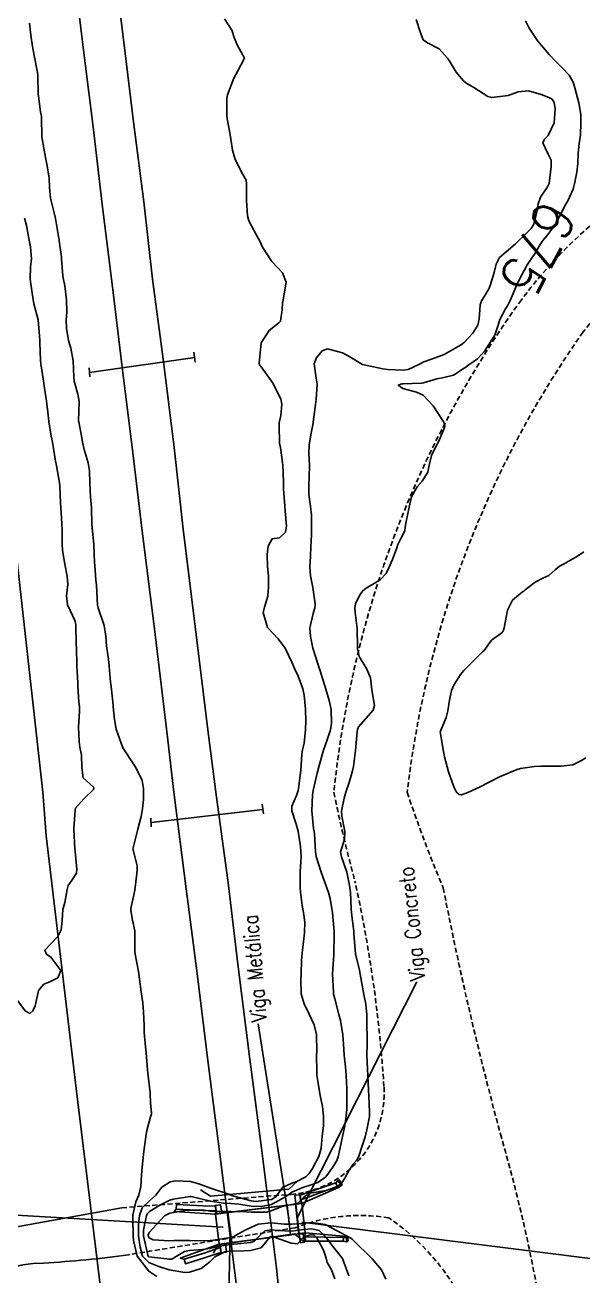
# Model space of a CAD drawing. Header units: metres. Extents: x 292545 to 299085, y 7450245 to 7463078.
# Drawn here: x 296262.4 to 296317.3, y 7455202.4 to 7455325.5 of the extents above; entities that cross this region are included whole.
import ezdxf
from ezdxf.enums import TextEntityAlignment as Align

# ---------------------------------------------------------------- set-up
doc = ezdxf.new("R2010")
doc.units = ezdxf.units.M
doc.linetypes.add('CONTINUO', pattern=[0])
doc.linetypes.add('DASHED', pattern=[0.75, 0.5, -0.25])
for name, color, linetype in [('Cotas', 45, 'Continuous'), ('Curvas de Nivel 1m', 11, 'Continuous'), ('Curvas de Nivel 5m', 15, 'Continuous'), ('Linha Férrea', 20, 'Continuous'), ('P.I.', 45, 'CONTINUO'), ('Pontes e viadutos', 190, 'Continuous'), ('Pórtico', 62, 'Continuous'), ('TEXTO', 45, 'Continuous'), ('Vias Primárias', 230, 'Continuous'), ('Vias Secundárias', 230, 'DASHED'), ('VIGA', 190, 'Continuous')]:
    doc.layers.add(name, color=color, linetype=linetype)
doc.styles.add('ROMANS', font='romans', dxfattribs={"height": 0.2})
doc.styles.add('Style-STANDARD', font='STANDARD.shx')

msp = doc.modelspace()

# ---------------------------------------------------------------- linework, layer by layer
at = {"layer": 'Curvas de Nivel 1m', "flags": 128}
for points, elevation in [([(296262.86, 7455325.64), (296263, 7455324.45), (296263.15, 7455323.33), (296263.31, 7455322.45), (296263.65, 7455320.78), (296263.69, 7455320.44), (296263.72, 7455318.69), (296263.74, 7455318.44), (296263.95, 7455316.91), (296264.03, 7455316.44), (296264.04, 7455316.34), (296264.07, 7455314.44), (296264.09, 7455314.26), (296264.42, 7455312.43), (296264.57, 7455311.75), (296264.79, 7455310.43), (296264.82, 7455309.46), (296264.93, 7455308.43), (296265.28, 7455306.97), (296265.42, 7455306.42), (296265.76, 7455304.46), (296265.77, 7455304.42), (296265.79, 7455304.21), (296266, 7455302.64), (296266.02, 7455302.42), (296266.13, 7455300.78), (296266.2, 7455300.41), (296266.35, 7455299.8), (296266.49, 7455298.41), (296266.52, 7455297.21), (296266.48, 7455296.41), (296266.49, 7455295.61), (296266.71, 7455294.4), (296266.93, 7455293.66), (296267.17, 7455292.4), (296267.21, 7455290.84), (296267.26, 7455290.4), (296267.61, 7455289.12), (296267.75, 7455288.4), (296267.69, 7455286.51), (296267.7, 7455286.4), (296268.02, 7455284.84), (296268.08, 7455284.39), (296268.24, 7455283.7), (296268.63, 7455282.38), (296268.75, 7455281.6), (296268.79, 7455280.38), (296268.86, 7455279.01), (296268.93, 7455278.38), (296268.97, 7455277.87), (296268.99, 7455276.38), (296269.02, 7455275.93), (296269.18, 7455274.37), (296269.27, 7455272.51), (296269.29, 7455272.37), (296269.3, 7455272.26), (296269.4, 7455270.84), (296269.44, 7455270.37), (296269.45, 7455270.31), (296269.55, 7455268.37), (296269.62, 7455268.12), (296270.21, 7455266.36), (296270.37, 7455265.33), (296270.44, 7455264.36), (296270.62, 7455263.04), (296270.7, 7455262.36), (296270.84, 7455260.79), (296270.88, 7455260.35), (296271.08, 7455258.52), (296271.1, 7455258.35), (296271.23, 7455257.12), (296271.36, 7455256.35), (296271.4, 7455256.16), (296272.05, 7455254.34), (296273.18, 7455252.6), (296273.36, 7455252.33), (296273.94, 7455251.1), (296274.09, 7455250.32), (296274.07, 7455249.24), (296273.98, 7455248.32), (296273.86, 7455247.58), (296273.52, 7455246.32), (296273.09, 7455244.62), (296273.04, 7455244.37), (296273.05, 7455244.33), (296273.08, 7455244.16), (296273.45, 7455242.71), (296273.45, 7455242.32), (296273.41, 7455241.97), (296273.21, 7455240.33), (296273.02, 7455239.4), (296272.84, 7455238.51), (296272.84, 7455238.33), (296273, 7455237.36), (296273.21, 7455236.33), (296273.23, 7455236.08), (296273.22, 7455234.33), (296273.26, 7455234.03), (296273.57, 7455232.32), (296273.68, 7455231.57), (296273.86, 7455230.32), (296274, 7455229.23), (296274.08, 7455228.32), (296274.15, 7455227.05), (296274.15, 7455226.32), (296274.26, 7455224.91), (296274.35, 7455224.31), (296274.48, 7455222.66), (296274.5, 7455222.31), (296274.72, 7455220.39), (296274.72, 7455220.31), (296274.78, 7455219.4), (296274.86, 7455218.39), (296274.85, 7455218.31), (296274.77, 7455218.01), (296274.4, 7455216.67), (296274.34, 7455216.31), (296274.16, 7455214.88), (296274.09, 7455214.32), (296273.95, 7455213.07), (296273.89, 7455212.32), (296273.83, 7455211.17), (296273.61, 7455210.32), (296273.33, 7455209.67), (296273.04, 7455208.33), (296273.03, 7455207.95), (296273.07, 7455206.33), (296273.1, 7455205.85), (296273.44, 7455204.32), (296274.59, 7455202.82), (296274.9, 7455202.62), (296275.38, 7455202.3)], 678), ([(296282.05, 7455326.05), (296282.76, 7455324.94), (296283, 7455324.22), (296283.3, 7455323.49), (296284.01, 7455322.2), (296283.32, 7455320.88), (296282.96, 7455320.22), (296282.33, 7455318.58), (296282.27, 7455318.23), (296282.27, 7455316.55), (296282.3, 7455316.22), (296282.56, 7455314.86), (296282.67, 7455314.22), (296282.83, 7455313.15), (296283.09, 7455312.21), (296283.87, 7455310.73), (296284.18, 7455310.2), (296284.23, 7455309.83), (296284.22, 7455308.2), (296284.31, 7455306.68), (296284.44, 7455306.19), (296285.2, 7455304.79), (296285.52, 7455304.18), (296285.79, 7455303.58), (296286.71, 7455302.17), (296287.76, 7455301.08), (296288.12, 7455300.15), (296287.79, 7455298.23), (296287.77, 7455298.16), (296287.72, 7455297.43), (296287.55, 7455296.32), (296287.39, 7455296.16), (296286.46, 7455295.4), (296285.67, 7455294.18), (296285.45, 7455292.18), (296285.49, 7455292.02), (296285.65, 7455291.83), (296286.84, 7455290.17), (296287.61, 7455288.65), (296287.68, 7455288.16), (296287.59, 7455287.03), (296287.43, 7455286.31), (296287.42, 7455286.16), (296287.48, 7455284.23), (296287.5, 7455284.16), (296287.55, 7455283.89), (296287.76, 7455282.38), (296287.78, 7455282.16), (296287.85, 7455280.49), (296287.86, 7455280.16), (296287.87, 7455279.79), (296287.99, 7455278.15), (296288.03, 7455277.6), (296288.16, 7455276.15), (296288.06, 7455275.55), (296287.45, 7455275), (296286.74, 7455274.88), (296286.34, 7455274.17), (296286.25, 7455273.36), (296286.28, 7455272.17), (296286.37, 7455271.21), (296286.39, 7455270.17), (296286.3, 7455269.25), (296286, 7455268.17), (296285.87, 7455267.66), (296286.27, 7455266.17), (296287.33, 7455265.05), (296288.02, 7455264.15), (296288.69, 7455262.76), (296288.94, 7455262.14), (296289.29, 7455261.38), (296289.64, 7455260.5), (296289.76, 7455260.13), (296289.9, 7455259.5), (296290.03, 7455258.13), (296290.07, 7455256.96), (296290.04, 7455256.13), (296289.88, 7455254.8), (296289.73, 7455254.13), (296289.66, 7455253.67), (296289.56, 7455252.13), (296289.34, 7455250.32), (296289.3, 7455250.14), (296289.15, 7455249.64), (296288.69, 7455248.6), (296288.67, 7455248.14), (296289.11, 7455246.82), (296289.29, 7455246.14), (296289.53, 7455244.58), (296289.58, 7455244.13), (296289.6, 7455243.6), (296289.5, 7455242.13), (296289.49, 7455240.59), (296289.52, 7455240.13), (296289.69, 7455238.8), (296289.84, 7455238.13), (296289.97, 7455237.16), (296289.92, 7455236.13), (296289.82, 7455235.28), (296289.7, 7455234.13), (296289.64, 7455233.44), (296289.61, 7455232.13), (296289.57, 7455231.5), (296289.6, 7455230.13), (296289.89, 7455229.14), (296290.38, 7455228.13), (296290.88, 7455227.08), (296291.12, 7455226.12), (296291.14, 7455224.41), (296291.12, 7455224.12), (296291.13, 7455222.42), (296291.15, 7455222.12), (296291.21, 7455221.72), (296291.48, 7455220.11), (296291.7, 7455219.02), (296291.8, 7455218.1), (296291.78, 7455217.12), (296291.68, 7455216.11), (296291.55, 7455214.93), (296291.34, 7455214.11), (296290.71, 7455212.92), (296290.4, 7455212.43), (296290.07, 7455212.13), (296289.18, 7455211.65), (296288.69, 7455211.5), (296287.75, 7455211.08), (296287.1, 7455210.16), (296286.67, 7455209.9), (296285.15, 7455209.7), (296284.67, 7455209.74), (296282.96, 7455210.21), (296282.67, 7455210.32), (296282.48, 7455210.41), (296280.68, 7455210.99), (296279.53, 7455211.41), (296278.69, 7455211.64), (296277.26, 7455211.71), (296276.69, 7455211.62), (296275.88, 7455211.1), (296275.3, 7455210.3), (296274.67, 7455209.74), (296273.94, 7455209.05), (296273.69, 7455208.32), (296273.57, 7455207.39), (296273.6, 7455206.32), (296273.75, 7455205.18), (296273.99, 7455204.32), (296274.6, 7455203.68), (296275.58, 7455203.28), (296276.59, 7455202.97), (296278.16, 7455202.7), (296278.59, 7455202.73), (296279.74, 7455203.1), (296280.6, 7455203.76), (296281.11, 7455204.23), (296282.1, 7455204.73), (296282.61, 7455204.81), (296283.98, 7455204.82), (296284.61, 7455204.85), (296285.66, 7455205.14), (296286.5, 7455206.17), (296286.57, 7455206.24), (296286.63, 7455206.25), (296286.71, 7455206.24), (296287.05, 7455206.16), (296288.62, 7455205.58), (296289.24, 7455205.52), (296289.8, 7455206.13), (296290.37, 7455206.38), (296290.64, 7455206.42), (296290.88, 7455206.36), (296291.13, 7455206.11), (296291.81, 7455204.9), (296292.06, 7455204.1), (296292.17, 7455203.67), (296292.59, 7455202.96), (296292.91, 7455202.09)], 677), ([(296300.92, 7455326), (296301.35, 7455324.69), (296301.61, 7455323.99), (296302.03, 7455323.7), (296303.17, 7455323.12), (296304.01, 7455322.18), (296304.09, 7455322.05), (296304.15, 7455321.97), (296304.85, 7455320.81), (296305.57, 7455319.95), (296305.8, 7455319.76), (296305.98, 7455319.66), (296306.59, 7455319.32), (296307.97, 7455318.41), (296308.36, 7455318.31), (296309.97, 7455318.53), (296310.97, 7455318.88), (296311.97, 7455318.98), (296313.21, 7455318.62), (296313.97, 7455318.33), (296314.29, 7455318.16), (296314.5, 7455317.84), (296314.6, 7455317.2), (296314.49, 7455315.84), (296313.92, 7455314.59), (296313.55, 7455314.22), (296313.37, 7455313.86), (296313.9, 7455312.75), (296314.19, 7455312.14), (296314.22, 7455311.85), (296314.2, 7455311.54), (296314, 7455309.85), (296313.86, 7455309.53), (296313.17, 7455308.53), (296312.93, 7455307.86), (296312.75, 7455306.94), (296312.49, 7455305.86), (296312.24, 7455305.43), (296311.8, 7455305), (296310.65, 7455303.89), (296309.79, 7455303.12), (296309.11, 7455302.57), (296308.79, 7455301.91), (296308.58, 7455301.1), (296308.23, 7455299.92), (296308.09, 7455299.57), (296307.73, 7455298.95), (296307.34, 7455298.31), (296307.23, 7455297.92), (296307.12, 7455296.51), (296306.98, 7455295.93), (296306.48, 7455295.14), (296305.68, 7455294.26), (296305.51, 7455294.11), (296305.27, 7455293.95), (296303.66, 7455293.04), (296302.89, 7455292.75), (296301.66, 7455292.3), (296301.11, 7455292), (296300.12, 7455291.54), (296299.64, 7455291.48), (296298.11, 7455291.57), (296297.65, 7455291.62), (296295.65, 7455292.06), (296294.38, 7455292.8), (296293.66, 7455293.2), (296292.19, 7455293.58), (296291.67, 7455293.38), (296291.09, 7455292.68), (296290.87, 7455292.12), (296291.06, 7455290.69), (296291.17, 7455290.11), (296291.09, 7455288.63), (296291.02, 7455288.12), (296290.85, 7455286.85), (296290.74, 7455286.12), (296290.56, 7455285.13), (296290.39, 7455284.12), (296290.36, 7455283.31), (296290.41, 7455282.12), (296290.39, 7455281), (296290.34, 7455280.13), (296290.36, 7455279.27), (296290.5, 7455278.12), (296290.6, 7455277.25), (296290.62, 7455276.12), (296290.61, 7455275.28), (296290.56, 7455274.12), (296290.5, 7455273.2), (296290.46, 7455272.12), (296290.53, 7455271.25), (296290.74, 7455270.12), (296290.97, 7455268.51), (296290.94, 7455268.12), (296290.78, 7455267.54), (296290.46, 7455266.12), (296290.5, 7455265.29), (296290.73, 7455264.12), (296291.3, 7455262.39), (296291.41, 7455262.11), (296291.48, 7455261.92), (296292.04, 7455260.1), (296292.36, 7455259), (296292.54, 7455258.1), (296292.58, 7455256.74), (296292.48, 7455256.1), (296292.14, 7455255.03), (296291.81, 7455254.1), (296291.67, 7455253.63), (296291.25, 7455252.11), (296291.23, 7455252.05), (296291.17, 7455251.83), (296290.79, 7455250.12), (296290.72, 7455249.68), (296290.66, 7455248.12), (296290.82, 7455246.4), (296290.88, 7455246.11), (296290.9, 7455245.91), (296291, 7455244.11), (296291.08, 7455243.65), (296291.57, 7455242.1), (296291.86, 7455241.28), (296292.28, 7455240.1), (296292.44, 7455239.51), (296292.67, 7455238.1), (296292.83, 7455236.24), (296292.83, 7455236.09), (296292.83, 7455235.94), (296292.82, 7455234.09), (296292.81, 7455233.94), (296292.67, 7455232.09), (296292.77, 7455230.24), (296292.79, 7455230.09), (296292.81, 7455229.99), (296292.91, 7455229.63), (296293.31, 7455228.09), (296293.46, 7455227.51), (296293.7, 7455226.08), (296293.76, 7455225.17), (296293.84, 7455224.08), (296293.96, 7455222.95), (296294.03, 7455222.08), (296294.09, 7455220.79), (296294.1, 7455220.08), (296294.08, 7455218.78), (296294.02, 7455218.08), (296293.85, 7455216.98), (296293.67, 7455216.08), (296293.51, 7455215.31), (296293.25, 7455214.08), (296293.1, 7455213.71), (296292.71, 7455213.07), (296292.01, 7455212.1), (296291.25, 7455211.56), (296290.69, 7455211.37), (296289.77, 7455211.05), (296288.68, 7455210.59), (296288.4, 7455210.42), (296288.06, 7455210.15), (296286.67, 7455209.38), (296285.67, 7455209.18), (296284.66, 7455209.22), (296283.45, 7455209.42), (296282.67, 7455209.49), (296281.95, 7455209.51), (296280.67, 7455209.71), (296278.76, 7455210.17), (296278.67, 7455210.17), (296277.01, 7455209.93), (296276.67, 7455209.83), (296275.7, 7455209.33), (296274.66, 7455208.7), (296274.46, 7455208.51), (296274.38, 7455208.31), (296274.08, 7455206.88), (296274.09, 7455206.32), (296274.5, 7455204.42), (296274.53, 7455204.31), (296274.6, 7455204.25), (296276.37, 7455204.06), (296276.6, 7455204.01), (296276.88, 7455204), (296277.29, 7455204.27), (296278.11, 7455204.77), (296278.61, 7455204.87), (296279.9, 7455204.96), (296280.62, 7455205.06), (296281.56, 7455205.28), (296282.62, 7455205.45), (296283.32, 7455205.51), (296284.62, 7455205.66), (296285.02, 7455205.79), (296285.37, 7455206.18), (296286.01, 7455206.8), (296286.64, 7455206.91), (296287.32, 7455206.84), (296288.64, 7455206.78), (296289.84, 7455206.93), (296290.64, 7455207.01), (296291.38, 7455206.85), (296292.1, 7455206.1), (296292.62, 7455205.4), (296293.68, 7455204.08), (296294.3, 7455202.36)], 676), ([(296262.37, 7455306.46), (296262.55, 7455305.72), (296262.8, 7455304.45), (296262.97, 7455303.64), (296263.05, 7455302.45), (296262.97, 7455301.66), (296262.93, 7455300.45), (296263.12, 7455299.06), (296263.21, 7455298.45), (296263.29, 7455298.01), (296263.7, 7455296.44), (296263.87, 7455294.44), (296263.89, 7455294.22), (296263.95, 7455292.44), (296263.98, 7455292.1), (296264.24, 7455290.43), (296264.34, 7455289.71), (296264.53, 7455288.43), (296264.67, 7455287.35), (296264.76, 7455286.43), (296265, 7455284.99), (296265.11, 7455284.42), (296265.43, 7455282.52), (296265.46, 7455282.42), (296265.53, 7455282.08), (296265.8, 7455280.42), (296265.83, 7455280.09), (296265.92, 7455278.42), (296265.95, 7455277.94), (296266.05, 7455276.41), (296266.07, 7455275.8), (296266.07, 7455274.41), (296266.11, 7455273.74), (296266.34, 7455272.41), (296266.58, 7455271.23), (296266.62, 7455270.41), (296266.5, 7455269.3), (296266.61, 7455268.41), (296267.35, 7455266.8), (296267.42, 7455266.4), (296267.45, 7455264.53), (296267.46, 7455264.4), (296267.47, 7455264.25), (296267.52, 7455262.4), (296267.6, 7455260.72), (296267.62, 7455260.39), (296267.72, 7455258.85), (296267.78, 7455258.39), (296267.77, 7455257.86), (296267.67, 7455256.39), (296267.73, 7455254.91), (296267.82, 7455254.39), (296267.97, 7455253.61), (296268, 7455252.39), (296268.14, 7455251.36), (296269.15, 7455250.47), (296269.18, 7455250.41), (296269.19, 7455250.38), (296269.15, 7455250.22), (296268.21, 7455249.32), (296267.4, 7455248.4), (296267.34, 7455248.19), (296267.21, 7455246.4), (296267.21, 7455246.29), (296267.31, 7455244.4), (296267.34, 7455244.14), (296267.5, 7455242.4), (296267.47, 7455241.98), (296267.05, 7455241.34), (296266.66, 7455240.78), (296266.57, 7455240.4), (296266.33, 7455239.1), (296266.14, 7455238.41), (296266.07, 7455237.34), (296265.98, 7455236.41), (296265.63, 7455235.76), (296264.97, 7455235.03), (296264.36, 7455234.43), (296264.54, 7455234.01), (296264.96, 7455233.74), (296265.94, 7455232.41), (296265.64, 7455231.71), (296264.93, 7455231.34), (296264.27, 7455231.08), (296263.75, 7455230.44), (296263.41, 7455228.95), (296263.18, 7455228.45), (296262.89, 7455228.2), (296262.44, 7455228.45), (296260.91, 7455230.47)], 679)]:
    msp.add_lwpolyline(points, dxfattribs=dict(at, elevation=elevation))
at = {"layer": 'Curvas de Nivel 5m', "elevation": 675, "flags": 128}
for points in [[(296311.67, 7455325.87), (296312.05, 7455325.13), (296312.89, 7455323.86), (296314.01, 7455322.56), (296314.71, 7455321.84), (296315.36, 7455321.19), (296315.99, 7455320.51), (296316.37, 7455319.82), (296316.52, 7455319.27), (296316.92, 7455317.81), (296317.11, 7455316.65), (296317.12, 7455315.81), (296317.08, 7455314.64), (296316.97, 7455313.81), (296316.87, 7455312.85), (296316.84, 7455311.81), (296316.73, 7455310.96), (296316.51, 7455309.81), (296316.38, 7455309.29), (296315.85, 7455308.16), (296315.65, 7455307.82), (296315.04, 7455306.62), (296314.6, 7455305.84), (296313.8, 7455304.73), (296313.4, 7455304.25), (296313.12, 7455303.86), (296312.64, 7455303.01), (296311.85, 7455301.87), (296311.82, 7455301.82), (296311.77, 7455301.74), (296311.12, 7455300.51), (296310.84, 7455299.88), (296310.16, 7455298.33), (296309.95, 7455297.9), (296309.72, 7455297.52), (296309.15, 7455296.46), (296308.99, 7455295.91), (296308.66, 7455294.94), (296308.02, 7455293.92), (296307.88, 7455293.71), (296307.67, 7455293.39), (296306.97, 7455292.61), (296306.01, 7455291.94), (296305.79, 7455291.8), (296305.65, 7455291.68), (296304.59, 7455291.01), (296303.63, 7455290.77), (296302.96, 7455290.65), (296301.63, 7455290.25), (296301.41, 7455290.21), (296299.63, 7455290.16), (296299.5, 7455290.15), (296299.15, 7455290.02), (296299.62, 7455289.68), (296300.96, 7455289.34), (296301.61, 7455289.02), (296302.6, 7455287.98), (296303.59, 7455286.48), (296303.74, 7455286.13), (296303.74, 7455285.97), (296303.71, 7455285.84), (296303.58, 7455285.53), (296303.1, 7455284.44), (296302.85, 7455283.98), (296302.42, 7455283.11), (296302.17, 7455281.98), (296302.05, 7455281.46), (296301.52, 7455280.57), (296301.02, 7455280), (296300.46, 7455279.04), (296300.23, 7455278.01), (296299.9, 7455276.45), (296299.84, 7455276.01), (296299.8, 7455275.67), (296299.45, 7455274.99), (296299.12, 7455274.34), (296299.01, 7455274.02), (296298.58, 7455272.87), (296298.24, 7455272.03), (296297.97, 7455271.47), (296297.4, 7455270.9), (296296.88, 7455270.57), (296296.01, 7455270.05), (296295.66, 7455269.79), (296295.38, 7455269.39), (296294.94, 7455268.5), (296294.87, 7455268.07), (296294.92, 7455267.63), (296295.12, 7455266.07), (296295.13, 7455264.27), (296295.14, 7455264.07), (296295.31, 7455263.32), (296296.07, 7455262.06), (296296.43, 7455261.2), (296296.56, 7455260.05), (296296.81, 7455258.49), (296296.68, 7455258.05), (296295.23, 7455256.38), (296295.15, 7455256.14), (296295.13, 7455256.07), (296295.1, 7455255.95), (296294.96, 7455254.07), (296294.75, 7455252.5), (296294.66, 7455252.08), (296294.31, 7455250.93), (296294.02, 7455250.08), (296293.84, 7455249.39), (296293.58, 7455248.09), (296293.59, 7455247.62), (296293.9, 7455246.08), (296293.87, 7455245.31), (296293.48, 7455244.09), (296293.56, 7455243.6), (296294.09, 7455242.08), (296294.35, 7455240.77), (296294.44, 7455240.08), (296294.53, 7455238.56), (296294.56, 7455238.07), (296294.77, 7455236.29), (296294.79, 7455236.07), (296294.96, 7455234.07), (296295.33, 7455232.44), (296295.41, 7455232.06), (296295.64, 7455230.78), (296295.77, 7455230.06), (296295.96, 7455229.11), (296296.05, 7455228.05), (296296.06, 7455226.86), (296296.09, 7455226.05), (296296.08, 7455225.27), (296296.07, 7455224.06), (296296.13, 7455222.76), (296296.17, 7455222.06), (296296.22, 7455220.64), (296296.25, 7455220.06), (296296.33, 7455218.51), (296296.31, 7455218.05), (296296.07, 7455216.74), (296295.9, 7455216.06), (296295.61, 7455215.18), (296295.23, 7455214.06), (296295.05, 7455213.73), (296294.72, 7455213.35), (296294.19, 7455212.59), (296293.96, 7455212.08), (296293.46, 7455211.32), (296292.69, 7455210.95), (296292.01, 7455210.78), (296290.68, 7455210.55), (296290.34, 7455210.46), (296289.87, 7455210.13), (296289.28, 7455209.52), (296288.67, 7455209.39), (296287.69, 7455209.18), (296286.66, 7455208.76), (296286.18, 7455208.65), (296284.66, 7455208.65), (296284.17, 7455208.68), (296282.66, 7455208.7), (296281.12, 7455208.7), (296280.66, 7455208.75), (296280.06, 7455208.84), (296278.66, 7455208.84), (296278.13, 7455208.79), (296276.66, 7455208.55), (296276.14, 7455208.29), (296274.64, 7455206.64), (296274.55, 7455206.4), (296274.55, 7455206.31), (296274.63, 7455206.1), (296275.02, 7455205.91), (296276.63, 7455205.82), (296277.07, 7455205.84), (296278.63, 7455205.84), (296279.05, 7455205.83), (296280.63, 7455205.85), (296280.98, 7455205.88), (296282.63, 7455206.14), (296282.7, 7455206.15), (296282.92, 7455206.21), (296284.02, 7455206.82), (296284.64, 7455207.13), (296285.38, 7455207.45), (296286.65, 7455207.58), (296287.96, 7455207.47), (296288.65, 7455207.45), (296289.28, 7455207.5), (296290.65, 7455207.61), (296291.96, 7455207.41), (296292.64, 7455207.07), (296294.47, 7455206.07), (296294.63, 7455205.97), (296296.6, 7455204.05), (296297.5, 7455202.95), (296297.94, 7455202.03)], [(296317.63, 7455253.36), (296317.19, 7455253.07), (296316.33, 7455252.67), (296315.18, 7455252.52), (296314.5, 7455252.52), (296313.18, 7455252.53), (296312.55, 7455252.49), (296311.18, 7455252.3), (296310.85, 7455252.21), (296310.13, 7455251.89), (296309.45, 7455251.61), (296309.17, 7455251.5), (296308.11, 7455250.96), (296307.16, 7455250.46), (296306, 7455249.94), (296305.39, 7455249.7), (296305.15, 7455249.74), (296304.89, 7455249.95), (296304.62, 7455250.49), (296304.11, 7455251.96), (296303.71, 7455253.45), (296303.6, 7455253.97), (296303.29, 7455255.9), (296303.3, 7455255.97), (296303.88, 7455257.32), (296304.04, 7455257.96), (296304.2, 7455259.02), (296304.4, 7455259.96), (296304.66, 7455260.57), (296305.29, 7455261.55), (296305.62, 7455261.95), (296307.31, 7455263.63), (296307.46, 7455263.77), (296307.6, 7455263.92), (296308.32, 7455264.92), (296309.34, 7455265.65), (296309.46, 7455265.78), (296309.5, 7455265.9), (296309.57, 7455266.12), (296309.92, 7455267.89), (296310.4, 7455268.86), (296311.39, 7455269.68), (296311.5, 7455269.76), (296311.64, 7455269.87), (296312.64, 7455270.62), (296313.4, 7455271.02), (296313.97, 7455271.28), (296314.59, 7455271.84), (296315.04, 7455272.21), (296315.42, 7455272.4), (296316.81, 7455273.2), (296317.43, 7455273.63)]]:
    msp.add_lwpolyline(points, dxfattribs=at)
at = {"layer": 'Linha Férrea', "linetype": 'Continuous'}
for points in [[(296259.81, 7455391.23), (296260.93, 7455382.26), (296261.79, 7455375.09), (296262.81, 7455367.21), (296263.78, 7455359.46), (296265, 7455349.61), (296266.14, 7455340.12), (296267.2, 7455331.07), (296268.28, 7455322.19), (296269.11, 7455315.43), (296270.05, 7455307.53), (296270.99, 7455299.94), (296271.98, 7455291.78), (296273.02, 7455283.36), (296273.98, 7455275.37), (296275.12, 7455266.29), (296276.45, 7455255.39), (296277.06, 7455249.95), (296278.29, 7455240.46), (296279.33, 7455232.39), (296280.46, 7455223.05), (296281.59, 7455214.35), (296283.07, 7455202.67), (296284.54, 7455190.89)], [(296288.38, 7455191.36), (296287.17, 7455203.13), (296285.68, 7455214.95), (296284.55, 7455223.7), (296283.35, 7455233.04), (296282.42, 7455241.06), (296281.2, 7455249.95), (296280.43, 7455255.85), (296279.11, 7455266.79), (296277.97, 7455275.86), (296277.1, 7455283.89), (296276.04, 7455292.33), (296274.97, 7455300.43), (296274.1, 7455308.04), (296273.1, 7455315.92), (296272.26, 7455322.68), (296271.19, 7455331.54), (296270.13, 7455340.6), (296268.99, 7455350.09), (296267.82, 7455360.02), (296266.79, 7455367.72), (296265.77, 7455375.58), (296264.92, 7455382.74), (296263.8, 7455391.73)]]:
    msp.add_lwpolyline(points, dxfattribs=at)
at = {"layer": 'P.I.', "linetype": 'CONTINUO'}
for points in [[(296289.51, 7455210.32, 677.49), (296293.02, 7455211.51, 675.7), (296293.15, 7455211.15, 675.69)], [(296289.56, 7455209.86, 677.54), (296293.15, 7455211.15, 675.69), (296293.47, 7455211.38, 675.59)], [(296289.65, 7455209.48, 674.36), (296293.26, 7455211.05, 674.39), (296293.15, 7455211.15, 675.69)], [(296293.02, 7455211.51, 675.7), (296293.22, 7455211.75, 675.53), (296293.47, 7455211.38, 675.59)], [(296293.22, 7455211.75, 675.53), (296293.33, 7455211.83, 675.07), (296293.63, 7455211.33, 674.43)], [(296293.26, 7455211.05, 674.39), (296293.63, 7455211.33, 674.43), (296293.47, 7455211.38, 675.59)], [(296289.46, 7455210.36, 678.04), (296288.98, 7455210.3, 678.04), (296289.08, 7455209.47, 678.02), (296289.56, 7455209.53, 678.02)], [(296289.51, 7455210.32, 677.49), (296289.46, 7455210.36, 678.04), (296289.56, 7455209.53, 678.02), (296289.65, 7455209.48, 674.36)], [(296289.65, 7455209.48, 674.36), (296289.56, 7455209.86, 677.54), (296289.51, 7455210.32, 677.49)], [(296277.29, 7455208.93, 676.81), (296277.09, 7455208.71, 674.57), (296281.18, 7455208.43, 674.59)], [(296281.15, 7455209.23, 677.56), (296279.95, 7455209.25, 677.03), (296277.31, 7455209.38, 676.81), (296277.29, 7455208.93, 676.81)], [(296281.2, 7455208.78, 677.58), (296279.93, 7455208.79, 677.03), (296277.29, 7455208.93, 676.81)], [(296281.15, 7455209.23, 677.56), (296281.16, 7455209.3, 678.06), (296281.27, 7455208.47, 678.05), (296281.18, 7455208.43, 674.59)], [(296281.15, 7455209.23, 677.56), (296281.2, 7455208.78, 677.58), (296281.18, 7455208.43, 674.59)], [(296281.27, 7455208.47, 678.05), (296281.78, 7455208.54, 678.05), (296281.67, 7455209.37, 678.06), (296281.16, 7455209.3, 678.06)], [(296289.65, 7455209.48, 674.36), (296281.18, 7455208.43, 674.59)], [(296281.54, 7455205.5, 674.65), (296281.18, 7455208.43, 674.59)], [(296281.78, 7455208.54, 678.05), (296281.8, 7455208.53, 677.43), (296289.06, 7455209.43, 677.39), (296289.08, 7455209.47, 678.02)], [(296289.99, 7455206.6, 674.28), (296289.65, 7455209.48, 674.36)], [(296289.99, 7455206.6, 674.28), (296281.54, 7455205.5, 674.65)], [(296282.14, 7455205.54, 678.05), (296282.16, 7455205.56, 677.43), (296289.39, 7455206.5, 677.35), (296289.41, 7455206.46, 677.97)], [(296289.91, 7455205.68, 677.98), (296289.52, 7455205.63, 677.98), (296289.41, 7455206.46, 677.97), (296289.81, 7455206.51, 677.97)], [(296290.04, 7455205.79, 677.47), (296289.91, 7455205.68, 677.98), (296289.81, 7455206.51, 677.97), (296289.99, 7455206.6, 674.28)], [(296294.06, 7455206.1, 675.61), (296294.16, 7455206.24, 674.26), (296289.99, 7455206.6, 674.28)], [(296289.99, 7455206.6, 674.28), (296289.99, 7455206.22, 677.51), (296290.04, 7455205.79, 677.47)], [(296289.99, 7455206.22, 677.51), (296293.76, 7455206.15, 675.64), (296293.74, 7455205.8, 675.64)], [(296293.76, 7455206.15, 675.64), (296294.06, 7455206.1, 675.61), (296294.07, 7455205.73, 675.62)], [(296294.07, 7455205.73, 675.62), (296294.22, 7455205.83, 674.38), (296294.16, 7455206.24, 674.26)], [(296278.07, 7455204.01, 676.83), (296277.69, 7455204.1, 674.83), (296281.54, 7455205.5, 674.65)], [(296281.63, 7455205.15, 677.53), (296280.05, 7455204.62, 676.78), (296278.07, 7455204.01, 676.83)], [(296281.69, 7455204.68, 677.49), (296281.63, 7455205.15, 677.53), (296281.54, 7455205.5, 674.65)], [(296281.69, 7455204.68, 677.49), (296281.73, 7455204.65, 678.05), (296281.63, 7455205.48, 678.05), (296281.54, 7455205.5, 674.65)], [(296281.73, 7455204.65, 678.05), (296282.24, 7455204.71, 678.05), (296282.14, 7455205.54, 678.05), (296281.63, 7455205.48, 678.05)], [(296290.04, 7455205.79, 677.47), (296293.74, 7455205.8, 675.64), (296294.07, 7455205.73, 675.62)], [(296281.69, 7455204.68, 677.49), (296280.19, 7455204.19, 676.78), (296278.2, 7455203.57, 676.83), (296278.07, 7455204.01, 676.83)]]:
    msp.add_polyline3d(points, dxfattribs=at)
at = {"layer": 'Pontes e viadutos'}
for points in [[(296279.68, 7455210.83), (296280.67, 7455210.2), (296288.37, 7455210.91), (296289.24, 7455211.7)], [(296280.96, 7455204.59), (296281.36, 7455205.44), (296288.95, 7455206.49), (296289.84, 7455205.79)]]:
    msp.add_lwpolyline(points, dxfattribs=at)
at = {"layer": 'Pórtico'}
for points in [[(296268.76, 7455291.27), (296279.12, 7455292.73)], [(296279.04, 7455293.26), (296279.18, 7455292.29)], [(296268.74, 7455291.71), (296268.78, 7455290.84)], [(296274.82, 7455246.98), (296285.83, 7455248.26)], [(296285.75, 7455248.79), (296285.89, 7455247.82)], [(296274.8, 7455247.41), (296274.84, 7455246.54)]]:
    msp.add_lwpolyline(points, dxfattribs=at)
at = {"layer": 'TEXTO', "linetype": 'CONTINUO'}
for points in [[(296289.19, 7455208.08, 0), (296300.97, 7455231.3, 0)], [(296288.37, 7455208, 0), (296285.37, 7455227.18, 0)], [(296281.92, 7455207.15, 0), (296071.49, 7455219.35, 0)], [(296321.69, 7455203.62, 0), (296289.65, 7455207.67, 0)], [(296282.61, 7455206.83, 0), (296282.29, 7455190.63, 0)]]:
    msp.add_polyline3d(points, dxfattribs=at)
at = {"layer": 'Vias Primárias'}
msp.add_lwpolyline([(296283.49, 7455090.63), (296279.74, 7455120.4), (296275.38, 7455157.02), (296272.16, 7455182.15), (296267.46, 7455220.8), (296264.51, 7455245.66), (296264.17, 7455249.95), (296257.35, 7455310.98), (296252.16, 7455354.5), (296247.83, 7455391.85), (296243.35, 7455429.92), (296240.83, 7455451.93), (296238.41, 7455485.62), (296234.61, 7455523.54), (296230.8, 7455552.8), (296227.14, 7455578.69)], dxfattribs=at)
at = {"layer": 'Vias Primárias', "elevation": 689.06}
msp.add_lwpolyline([(296084.28, 7455165.23, 0.243951), (296114.77, 7455161.07, 0.008623), (296154.17, 7455170.52, 0.170998), (296175.77, 7455180.88, -0.153465), (296190.13, 7455192.43, -0.074384), (296208.37, 7455198.45, -0.027455), (296226.88, 7455203.11, 0.145095), (296241.91, 7455210.5, -0.057123), (296246.96, 7455214.86, -0.504244), (296258.57, 7455211.8, -0.005468), (296262.46, 7455191.74, -0.007665), (296266.89, 7455169.06, 0.055672), (296268.12, 7455159.25, -0.031203), (296270.16, 7455130.57, -0.049553), (296269.09, 7455112.51, -0.935539), (296258.82, 7455113.65, 0.002694), (296254.12, 7455173.7, -0.020454), (296253.31, 7455193.9, -0.383674), (296264.25, 7455203.63, 0.021508), (296272.61, 7455204.45, -4.413235)], format="xyb", dxfattribs=at)
at = {"layer": 'Vias Primárias'}
msp.add_lwpolyline([(296271.95, 7455209.07), (296258.67, 7455206.67, 0.224683), (296247.54, 7455198.72, 0.198436), (296246.34, 7455188.49, 0.004846), (296248.32, 7455174.61, 0.024767), (296250.51, 7455136.92, -0.017622), (296253.11, 7455101.02, -0.02228), (296252.24, 7454984.76, -0.057178), (296249.05, 7454965.75, -0.517376), (296226.12, 7454957.76, 0.026577), (296196.69, 7454976.47), (296145.09, 7455012.32), (296118.96, 7455028.93), (296103.62, 7455037.24)], format="xyb", dxfattribs=at)
at = {"layer": 'Vias Secundárias'}
for points in [[(296271.95, 7455209.07), (296288.58, 7455210.39, 0.410041), (296297.75, 7455220.99, 0.037417), (296294.92, 7455241.1, -0.014835), (296292.81, 7455249.95, -0.131605), (296311.27, 7455298.41, -0.257535), (296353.36, 7455317.34, 0.095621), (296420.85, 7455332.72, 0.021357), (296468.71, 7455364.31)], [(296476.81, 7455302.31), (296418.02, 7455310.7), (296399.68, 7455315.41, 0.091857), (296393.97, 7455316.13, -0.017798), (296351.59, 7455311.74, 0.228183), (296317.36, 7455295.26, 0.125177), (296300.03, 7455249.95, 0.017927), (296303.58, 7455240.54, 0.017993), (296309.25, 7455216.21, -0.040807), (296314.5, 7455190.16, -0.017662), (296317.04, 7455165.55, -0.035357), (296318.73, 7455146.19, -0.030481), (296319.85, 7455120.76, -0.007991), (296322.09, 7455101.54, 0.034152), (296322.65, 7455075.96, 0.038669), (296329.38, 7455052.26, -0.011733), (296334.83, 7455030.34, 0.020959), (296339.31, 7455008.62, -0.005341), (296347.06, 7454980.79, -0.056353), (296356.46, 7454947.6, -0.018252), (296365.83, 7454914.24, 0.048975), (296381.86, 7454864.07)], [(296272.61, 7455204.45, -0.000852), (296289.01, 7455207.11, -0.13262), (296298.22, 7455208.09, -0.24035), (296308.3, 7455189.36, -0.017915), (296310.83, 7455164.84, -0.036416), (296312.48, 7455145.82, -0.031399), (296313.59, 7455120.4, 0.051275), (296313.4, 7455100.69, -0.061951), (296316.46, 7455075.06, 0.03877), (296323.42, 7455050.35, -0.011497), (296328.69, 7455029.15, 0.020895), (296333.28, 7455006.99, -0.005437), (296341.12, 7454978.78, -0.057808), (296350.36, 7454946.13, -0.018456), (296359.74, 7454912.85, 0.0489), (296376.12, 7454861.59, 0.0489)]]:
    msp.add_lwpolyline(points, format="xyb", dxfattribs=at)
at = {"layer": 'VIGA', "linetype": 'CONTINUO'}
for points in [[(296282.77, 7455205.65, 677.31), (296282.39, 7455208.59, 677.31)], [(296288.21, 7455209.31, 677.34), (296288.55, 7455206.4, 677.32)], [(296289.36, 7455206.48, 677.59), (296289.03, 7455209.44, 677.62)], [(296289.39, 7455206.5, 677.35), (296289.06, 7455209.43, 677.39)]]:
    msp.add_polyline3d(points, dxfattribs=at)

# ---------------------------------------------------------------- texts
at = {"layer": 'Cotas', "style": 'Style-STANDARD'}
msp.add_text('675', height=4, rotation=241.8928, dxfattribs=at).set_placement((296312.9, 7455303.47, 675), align=Align.MIDDLE_CENTER)
at = {"layer": 'TEXTO', "style": 'ROMANS', "width": 0.8}
for s, rotation, p in [('Viga Concreto', 96, (296301.82, 7455231.49)), ('Viga Metálica', 95, (296286.22, 7455227.41))]:
    msp.add_text(s, height=1.5, rotation=rotation, dxfattribs=at).set_placement(p)

doc.saveas('drawing.dxf')
